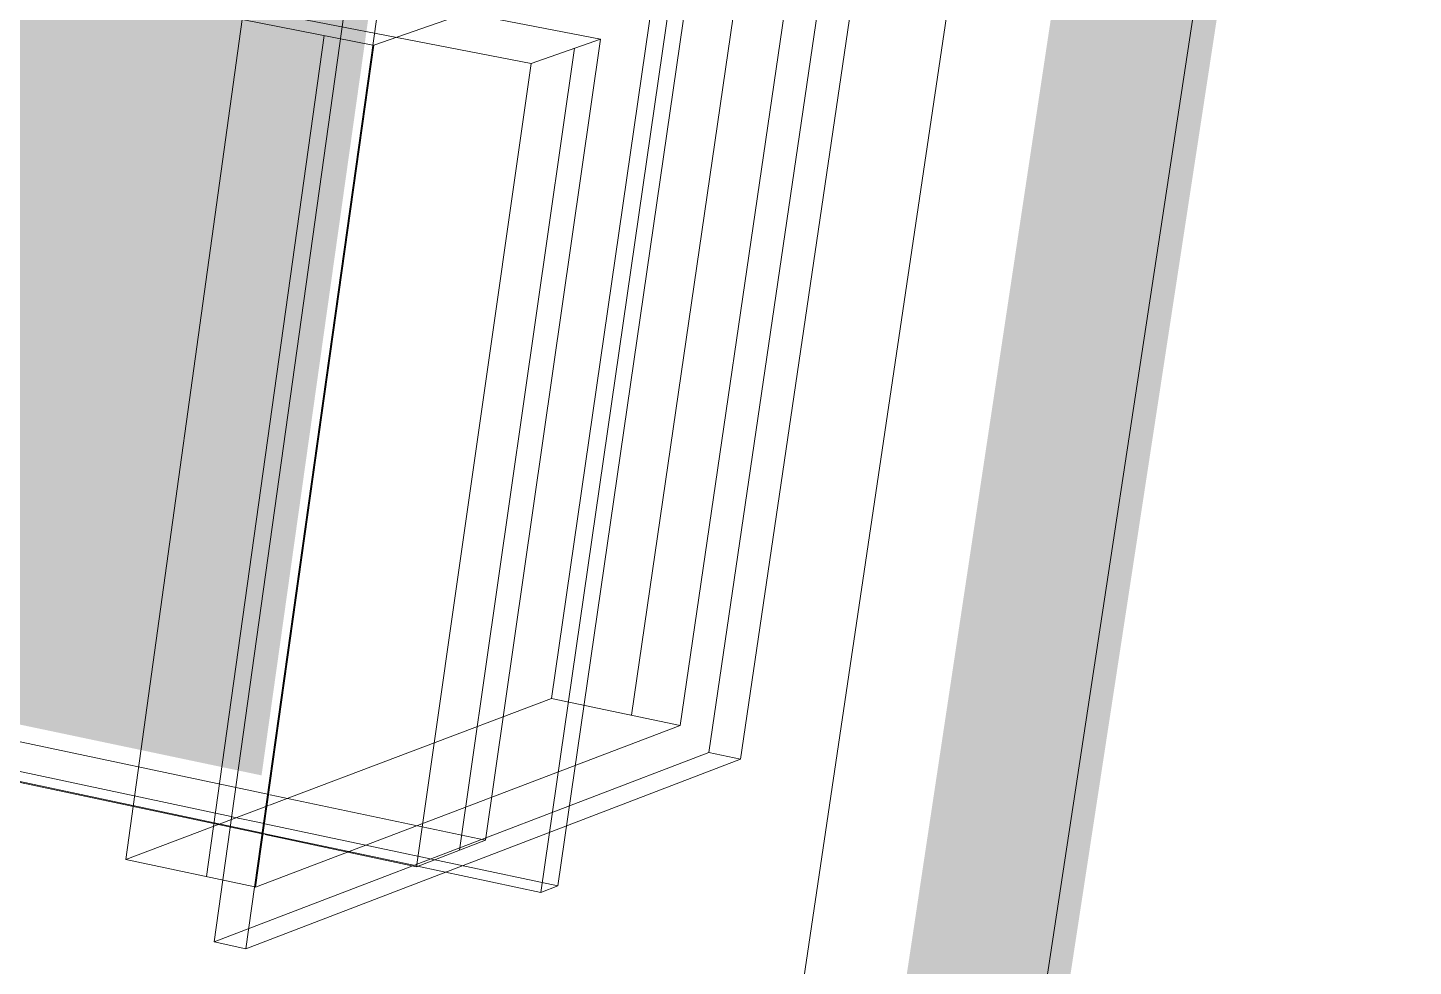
# Model space of a CAD drawing. Header units: inches. Extents: x -8026 to -8021, y -2777 to 2751.
# Drawn here: x -8025.1959 to -8025.1425, y 1923.8508 to 1923.887 of the extents above; entities that cross this region are included whole.
import ezdxf

# ---------------------------------------------------------------- set-up
doc = ezdxf.new("R2010")
doc.units = ezdxf.units.IN
doc.header["$MEASUREMENT"] = 0
doc.layers.add('I-WALL', color=2, linetype='Continuous', lineweight=13)
doc.layers.add('I-WALL-1', color=2, linetype='Continuous', lineweight=13, transparency=0.4)

msp = doc.modelspace()

# ---------------------------------------------------------------- hatches: boundary and pattern name
at = {"layer": 'I-WALL-1'}
h = msp.add_hatch(color=256, dxfattribs=at)
h.paths.add_polyline_path([(-8025.208236, 1923.810224), (-8025.204188, 1923.811912), (-8025.204044, 1923.81296), (-8025.208093, 1923.811275), (-8025.208164, 1923.810751)], flags=0)
h.paths.add_polyline_path([(-8025.19415, 1923.816099), (-8025.178696, 1923.822546), (-8025.178546, 1923.82357), (-8025.194797, 1923.816808), (-8025.194075, 1923.816638)], flags=0)
h.paths.add_polyline_path([(-8025.171041, 1923.825739), (-8025.158714, 1923.830881), (-8025.142489, 1923.936874), (-8025.143415, 1923.936589), (-8025.145172, 1923.925084), (-8025.151068, 1923.923198), (-8025.163238, 1923.842448), (-8025.160592, 1923.841875), (-8025.160847, 1923.840195), (-8025.159914, 1923.839992), (-8025.161321, 1923.830738), (-8025.162347, 1923.830311), (-8025.162385, 1923.830059), (-8025.162754, 1923.830141), (-8025.171677, 1923.826428), (-8025.170963, 1923.826266)], flags=0)
h.paths.add_polyline_path([(-8025.18691, 1923.85818), (-8025.182759, 1923.887627), (-8025.201554, 1923.891246), (-8025.205457, 1923.862082), (-8025.187733, 1923.858353)], flags=0)
h.paths.add_polyline_path([(-8025.245775, 1923.870563), (-8025.243026, 1923.893784), (-8025.248115, 1923.892157), (-8025.248376, 1923.889916), (-8025.249867, 1923.889436), (-8025.254027, 1923.890266), (-8025.268055, 1923.885779), (-8025.269182, 1923.875486), (-8025.24595, 1923.870599)], flags=0)
h.paths.add_polyline_path([(-8025.273899, 1923.876478), (-8025.273317, 1923.881886), (-8025.274325, 1923.881561), (-8025.278522, 1923.882431), (-8025.287914, 1923.879426), (-8025.28317, 1923.878429), (-8025.281143, 1923.878788), (-8025.278804, 1923.878298), (-8025.278886, 1923.877527), (-8025.274055, 1923.876511)], flags=0)
h.paths.add_polyline_path([(-8025.295811, 1923.887035), (-8025.287369, 1923.889654), (-8025.289664, 1923.891571), (-8025.29554, 1923.889762)], flags=0)
h.paths.add_polyline_path([(-8025.177882, 1923.890908), (-8025.174757, 1923.891986), (-8025.171197, 1923.91676), (-8025.181345, 1923.913514), (-8025.181646, 1923.911403), (-8025.182942, 1923.910986), (-8025.186987, 1923.911709), (-8025.199344, 1923.907757), (-8025.20101, 1923.895306), (-8025.179072, 1923.891135)], flags=0)
h.paths.add_polyline_path([(-8025.276151, 1923.893135), (-8025.271966, 1923.894434), (-8025.271678, 1923.897107), (-8025.277551, 1923.895299), (-8025.276725, 1923.894022)], flags=0)
h.paths.add_polyline_path([(-8025.266937, 1923.895995), (-8025.26276, 1923.897291), (-8025.265026, 1923.899155), (-8025.266646, 1923.898656), (-8025.266843, 1923.896856)], flags=0)
h.paths.add_polyline_path([(-8025.251662, 1923.900735), (-8025.25134, 1923.900834), (-8025.251783, 1923.90092)], flags=0)
h.paths.add_polyline_path([(-8025.243268, 1923.90334), (-8025.241843, 1923.903782), (-8025.241534, 1923.906386), (-8025.248314, 1923.904299)], flags=0)
h.paths.add_polyline_path([(-8025.198058, 1923.917369), (-8025.195385, 1923.918198), (-8025.197564, 1923.919921), (-8025.197723, 1923.919872), (-8025.197847, 1923.918944)], flags=0)
h.paths.add_polyline_path([(-8025.18465, 1923.921529), (-8025.181085, 1923.922636), (-8025.185936, 1923.923469), (-8025.18546, 1923.922752)], flags=0)

# ---------------------------------------------------------------- linework, layer by layer
at = {"layer": 'I-WALL'}
for p, q in [((-8025.159646, 1923.830429), (-8025.143593, 1923.936082)), ((-8025.16721, 1923.84219), (-8025.153651, 1923.933525)), ((-8025.166938, 1923.917298), (-8025.176132, 1923.853666)), ((-8025.175483, 1923.853917), (-8025.166327, 1923.917188)), ((-8025.164353, 1923.895252), (-8025.169659, 1923.859058)), ((-8025.163112, 1923.89502), (-8025.168439, 1923.858803)), ((-8025.175723, 1923.861142), (-8025.17112, 1923.893057)), ((-8025.167989, 1923.892465), (-8025.172637, 1923.8605)), ((-8025.173832, 1923.886586), (-8025.202176, 1923.892064)), ((-8025.18258, 1923.886351), (-8025.166086, 1923.892104)), ((-8025.170761, 1923.860109), (-8025.166086, 1923.892104)), ((-8025.204887, 1923.891153), (-8025.176509, 1923.885644)), ((-8025.18359, 1923.888594), (-8025.188743, 1923.851757)), ((-8025.187512, 1923.851492), (-8025.182339, 1923.888352)), ((-8025.187654, 1923.887337), (-8025.19214, 1923.854938)), ((-8025.187654, 1923.887337), (-8025.182612, 1923.886357)), ((-8025.18903, 1923.854273), (-8025.184498, 1923.886724)), ((-8025.17827, 1923.855675), (-8025.173832, 1923.886586)), ((-8025.176509, 1923.885644), (-8025.173832, 1923.886586)), ((-8025.18714, 1923.853869), (-8025.18258, 1923.886351)), ((-8025.179271, 1923.855292), (-8025.17484, 1923.886231)), ((-8025.176509, 1923.885644), (-8025.180929, 1923.854657)), ((-8025.206224, 1923.861594), (-8025.186611, 1923.857441)), ((-8025.186608, 1923.857029), (-8025.175723, 1923.861142)), ((-8025.170761, 1923.860109), (-8025.175723, 1923.861142)), ((-8025.186819, 1923.85591), (-8025.208916, 1923.86061)), ((-8025.186864, 1923.855949), (-8025.208694, 1923.860591)), ((-8025.208035, 1923.860832), (-8025.188079, 1923.856593)), ((-8025.18714, 1923.853869), (-8025.170761, 1923.860109)), ((-8025.169659, 1923.859058), (-8025.188743, 1923.851757)), ((-8025.168439, 1923.858803), (-8025.187512, 1923.851492)), ((-8025.168439, 1923.858803), (-8025.169659, 1923.859058)), ((-8025.18658, 1923.857435), (-8025.17827, 1923.855675)), ((-8025.19214, 1923.854938), (-8025.186642, 1923.857016)), ((-8025.188052, 1923.856587), (-8025.186812, 1923.856323)), ((-8025.186781, 1923.856317), (-8025.175483, 1923.853917)), ((-8025.180991, 1923.8547), (-8025.186833, 1923.855942)), ((-8025.180929, 1923.854657), (-8025.186788, 1923.855904)), ((-8025.180929, 1923.854657), (-8025.17827, 1923.855675)), ((-8025.19214, 1923.854938), (-8025.187171, 1923.853875)), ((-8025.176132, 1923.853666), (-8025.180963, 1923.854694)), ((-8025.175483, 1923.853917), (-8025.176132, 1923.853666)), ((-8025.188743, 1923.851757), (-8025.187512, 1923.851492))]:
    msp.add_line(p, q, dxfattribs=at)

doc.saveas('drawing.dxf')
